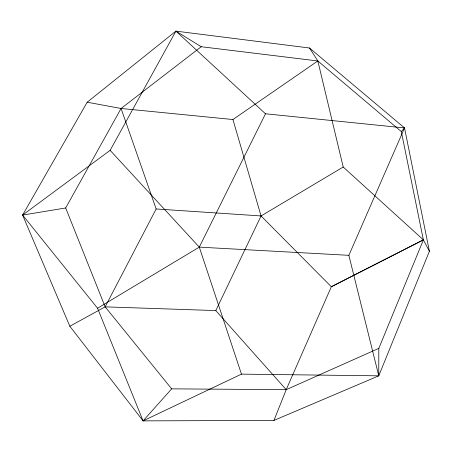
<?xml version="1.0" encoding="UTF-8"?>
<svg xmlns="http://www.w3.org/2000/svg" width="452" height="452" viewBox="0 0 452 452"><rect width="100%" height="100%" fill="white"/><g stroke="black" fill="none" stroke-linecap="round" stroke-linejoin="round"><path stroke-width="0.68" d="M429.4 251.261L423.377 239.871L343.215 167.014L317.835 60.963L201.247 46.725L175.924 31.126L110.135 150.335L22.6 215.073L97.564 308.23L143.075 420.874L241.475 374.132L378.765 375.827L378.816 348.385L423.377 239.871L401.308 131.555L317.835 60.963L309.49 47.997L175.924 31.126L87.185 102.208L22.6 215.073L69.84 326.254L143.075 420.874L273.952 420.422L378.765 375.827L429.4 251.261L404.534 127.939L309.49 47.997M273.952 420.422L286.206 389.669L331.333 286.749L423.377 239.871L331.333 286.749L261.058 215.954L232.927 119.531L121.079 108.486L87.185 102.208M378.765 375.827L348.865 255.329L404.534 127.939L265.499 113.785L175.924 31.126M69.84 326.248L105.152 306.851L215.802 310.58L261.058 215.954L343.215 167.014M97.559 308.23L199.292 247.131L265.505 113.785M378.816 348.385L286.206 389.669L171.658 388.85L105.152 306.851L156.149 208.965L121.079 108.486L201.247 46.72M105.152 306.851L65.676 207.976L121.074 108.486M143.075 420.874L171.658 388.85M401.308 131.555L404.534 127.939M232.927 119.531L317.835 60.963M22.6 215.073L65.676 207.976M110.135 150.335L199.292 247.131L348.865 255.329M156.149 208.965L261.058 215.954M215.802 310.58L286.206 389.669M199.292 247.131L241.475 374.132"/></g></svg>
